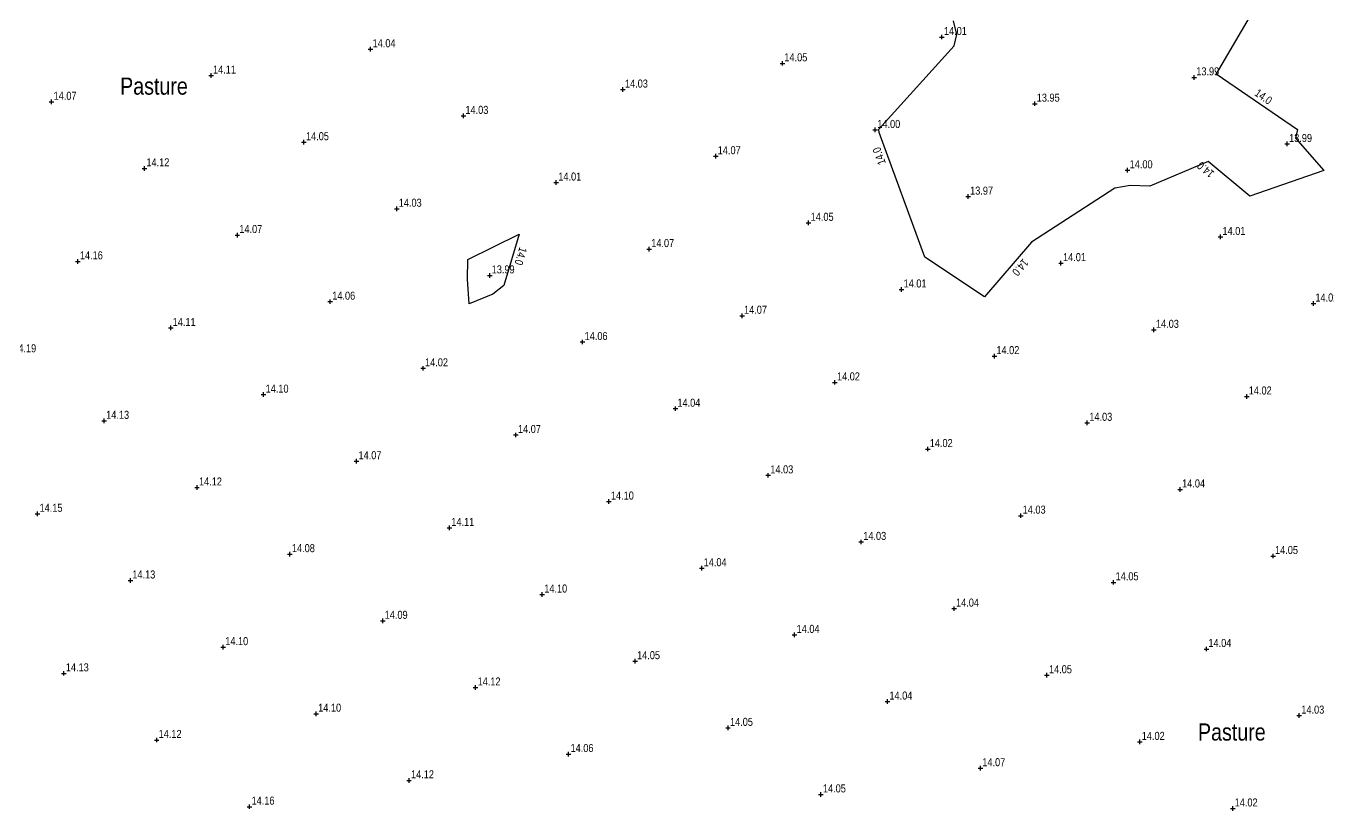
# Model space of a CAD drawing. Extents: x 452260 to 454003, y 451265 to 453203.
# Drawn here: x 453040.8 to 453154.7, y 452474.4 to 452543 of the extents above; entities that cross this region are included whole.
import ezdxf
from ezdxf.enums import TextEntityAlignment as Align

# ---------------------------------------------------------------- set-up
doc = ezdxf.new("R2010")
doc.units = 0
doc.header["$LTSCALE"] = 0.7
doc.header["$MEASUREMENT"] = 0
doc.header["$PDMODE"] = 2
doc.header["$PDSIZE"] = 0.2
for name, color, linetype, lineweight in [('FPS_Contours-Minor', 184, 'Continuous', 25), ('FPS_Spot Levels', 7, 'Continuous', 25), ('FPS_Text', 7, 'Continuous', 25)]:
    doc.layers.add(name, color=color, linetype=linetype, lineweight=lineweight)
doc.styles.add('Default', font='ARIALN.TTF')
doc.styles.get("Standard").update_dxf_attribs({"font": 'ARIALN.TTF'})

msp = doc.modelspace()

# ---------------------------------------------------------------- linework, layer by layer
at = {"layer": 'FPS_Contours-Minor', "elevation": 14, "flags": 128}
msp.add_lwpolyline([(453149.31, 452546.27), (453144.95, 452538.78), (453152.06, 452533.89), (453151.88, 452533.14), (453154.37, 452530.33), (453147.89, 452528.08), (453144.24, 452531.11), (453139.15, 452528.94), (453137.42, 452529), (453136.07, 452528.76), (453128.79, 452524.06), (453124.69, 452519.28), (453119.46, 452522.75), (453115.45, 452533.63), (453115.44, 452533.92), (453122.02, 452541.23), (453122.27, 452542.21), (453121.97, 452543.41)], dxfattribs=at)
msp.add_lwpolyline([(453079.44, 452520.82), (453079.46, 452522.52), (453083.97, 452524.74), (453082.62, 452520.26), (453081.66, 452519.49), (453079.6, 452518.65)], close=True, dxfattribs=at)
at = {"layer": 'FPS_Spot Levels'}
for p in [(453120.95, 452541.99, 14.01), (453070.96, 452540.93, 14.04), (453107, 452539.69, 14.05), (453057.01, 452538.63, 14.11), (453143.03, 452538.46, 13.99), (453093.04, 452537.4, 14.03), (453043.05, 452536.33, 14.07), (453129.08, 452536.16, 13.95), (453079.09, 452535.1, 14.03), (453115.12, 452533.87, 14), (453065.13, 452532.8, 14.05), (453151.16, 452532.64, 13.99), (453101.17, 452531.57, 14.07), (453051.18, 452530.5, 14.12), (453137.2, 452530.34, 14), (453087.21, 452529.27, 14.01), (453123.25, 452528.04, 13.97), (453073.26, 452526.97, 14.03), (453109.29, 452525.74, 14.05), (453059.31, 452524.67, 14.07), (453145.33, 452524.51, 14.01), (453095.34, 452523.44, 14.07), (453045.35, 452522.37, 14.16), (453131.37, 452522.21, 14.01), (453081.39, 452521.14, 13.99), (453117.42, 452519.91, 14.01), (453067.43, 452518.85, 14.06), (453103.47, 452517.61, 14.07), (453153.46, 452518.68, 14.02), (453053.48, 452516.55, 14.11), (453089.51, 452515.32, 14.06), (453139.5, 452516.38, 14.03), (453125.55, 452514.08, 14.02), (453075.56, 452513.02, 14.02), (453111.59, 452511.79, 14.02), (453061.6, 452510.72, 14.1), (453147.63, 452510.55, 14.02), (453097.64, 452509.49, 14.04), (453047.65, 452508.42, 14.13), (453133.67, 452508.26, 14.03), (453083.68, 452507.19, 14.07), (453119.72, 452505.96, 14.02), (453069.73, 452504.89, 14.07), (453105.76, 452503.66, 14.03), (453055.78, 452502.59, 14.12), (453141.8, 452502.43, 14.04), (453091.81, 452501.36, 14.1), (453041.82, 452500.29, 14.15), (453127.85, 452500.13, 14.03), (453077.86, 452499.06, 14.11), (453113.89, 452497.83, 14.03), (453063.9, 452496.76, 14.08), (453149.93, 452496.6, 14.05), (453099.94, 452495.53, 14.04), (453049.95, 452494.47, 14.13), (453135.97, 452494.3, 14.05), (453085.98, 452493.24, 14.1), (453122.02, 452492, 14.04), (453072.03, 452490.94, 14.09), (453108.06, 452489.71, 14.04), (453058.07, 452488.64, 14.1), (453144.1, 452488.47, 14.04), (453094.11, 452487.41, 14.05), (453044.12, 452486.34, 14.13), (453130.14, 452486.18, 14.05), (453080.15, 452485.11, 14.12), (453116.19, 452483.88, 14.04), (453066.2, 452482.81, 14.1), (453152.22, 452482.65, 14.03), (453102.24, 452481.58, 14.05), (453052.25, 452480.51, 14.12), (453138.27, 452480.35, 14.02), (453088.28, 452479.28, 14.06), (453124.32, 452478.05, 14.07), (453074.33, 452476.98, 14.12), (453110.36, 452475.75, 14.05), (453060.37, 452474.68, 14.16), (453146.4, 452474.52, 14.02)]:
    msp.add_point(p, dxfattribs=at)

# ---------------------------------------------------------------- texts
at = {"layer": 'FPS_Contours-Minor', "style": 'Default'}
for rotation, p in [(325.4796, (453148.89, 452536.49, 14)), (110.2139, (453115.79, 452531.7, 14)), (140.2651, (453144.25, 452530.65, 14)), (253.2079, (453083.78, 452522.92, 14)), (229.3756, (453127.55, 452522.07, 14))]:
    msp.add_text('14.0', height=0.7, rotation=rotation, dxfattribs=at).set_placement(p, align=Align.CENTER)
at = {"layer": 'FPS_Spot Levels', "style": 'Default'}
for s, p in [('14.01', (453121.13, 452542.17, 14.01)), ('14.04', (453071.14, 452541.1, 14.04)), ('14.05', (453107.17, 452539.87, 14.05)), ('14.11', (453057.18, 452538.8, 14.11)), ('13.99', (453143.21, 452538.64, 13.99)), ('14.07', (453043.23, 452536.5, 14.07)), ('14.03', (453093.22, 452537.57, 14.03)), ('13.95', (453129.25, 452536.34, 13.95)), ('14.03', (453079.26, 452535.27, 14.03)), ('14.00', (453115.3, 452534.04, 14)), ('14.05', (453065.31, 452532.97, 14.05)), ('13.99', (453151.33, 452532.81, 13.99)), ('14.07', (453101.34, 452531.74, 14.07)), ('14.12', (453051.35, 452530.68, 14.12)), ('14.00', (453137.38, 452530.51, 14)), ('14.01', (453087.39, 452529.44, 14.01)), ('13.97', (453123.42, 452528.21, 13.97)), ('14.03', (453073.43, 452527.15, 14.03)), ('14.05', (453109.47, 452525.92, 14.05)), ('14.07', (453059.48, 452524.85, 14.07)), ('14.01', (453145.5, 452524.68, 14.01)), ('14.07', (453095.52, 452523.62, 14.07)), ('14.16', (453045.53, 452522.55, 14.16)), ('14.01', (453131.55, 452522.39, 14.01)), ('13.99', (453081.56, 452521.32, 13.99)), ('14.01', (453117.6, 452520.09, 14.01)), ('14.06', (453067.61, 452519.02, 14.06)), ('14.02', (453153.63, 452518.86, 14.02)), ('14.07', (453103.64, 452517.79, 14.07)), ('14.11', (453053.65, 452516.72, 14.11)), ('14.03', (453139.68, 452516.56, 14.03)), ('14.06', (453089.69, 452515.49, 14.06)), ('14.19', (453039.7, 452514.42, 14.19)), ('14.02', (453125.72, 452514.26, 14.02)), ('14.02', (453075.73, 452513.19, 14.02)), ('14.02', (453111.77, 452511.96, 14.02)), ('14.10', (453061.78, 452510.89, 14.1)), ('14.02', (453147.8, 452510.73, 14.02)), ('14.04', (453097.81, 452509.66, 14.04)), ('14.13', (453047.83, 452508.6, 14.13)), ('14.03', (453133.85, 452508.43, 14.03)), ('14.07', (453083.86, 452507.36, 14.07)), ('14.02', (453119.89, 452506.13, 14.02)), ('14.07', (453069.91, 452505.07, 14.07)), ('14.03', (453105.94, 452503.83, 14.03)), ('14.12', (453055.95, 452502.77, 14.12)), ('14.04', (453141.97, 452502.6, 14.04)), ('14.10', (453091.99, 452501.54, 14.1)), ('14.15', (453042, 452500.47, 14.15)), ('14.03', (453128.02, 452500.31, 14.03)), ('14.11', (453078.03, 452499.24, 14.11)), ('14.03', (453114.07, 452498.01, 14.03)), ('14.08', (453064.08, 452496.94, 14.08)), ('14.05', (453150.1, 452496.78, 14.05)), ('14.04', (453100.11, 452495.71, 14.04)), ('14.13', (453050.12, 452494.64, 14.13)), ('14.05', (453136.15, 452494.48, 14.05)), ('14.10', (453086.16, 452493.41, 14.1)), ('14.04', (453122.19, 452492.18, 14.04)), ('14.09', (453072.2, 452491.11, 14.09)), ('14.04', (453108.24, 452489.88, 14.04)), ('14.10', (453058.25, 452488.81, 14.1)), ('14.04', (453144.27, 452488.65, 14.04)), ('14.05', (453094.28, 452487.58, 14.05)), ('14.13', (453044.3, 452486.52, 14.13)), ('14.05', (453130.32, 452486.35, 14.05)), ('14.12', (453080.33, 452485.28, 14.12)), ('14.04', (453116.36, 452484.05, 14.04)), ('14.10', (453066.38, 452482.99, 14.1)), ('14.03', (453152.4, 452482.82, 14.03)), ('14.12', (453052.42, 452480.69, 14.12)), ('14.05', (453102.41, 452481.75, 14.05)), ('14.02', (453138.44, 452480.52, 14.02)), ('14.06', (453088.46, 452479.46, 14.06)), ('14.07', (453124.49, 452478.22, 14.07)), ('14.12', (453074.5, 452477.16, 14.12)), ('14.05', (453110.54, 452475.93, 14.05)), ('14.16', (453060.55, 452474.86, 14.16)), ('14.02', (453146.57, 452474.7, 14.02))]:
    msp.add_text(s, height=0.7, dxfattribs=at).set_placement(p)
at = {"layer": 'FPS_Text'}
for p in [(453049.05, 452536.95), (453143.36, 452480.46)]:
    msp.add_text('Pasture', height=1.5, dxfattribs=at).set_placement(p)

doc.saveas('drawing.dxf')
